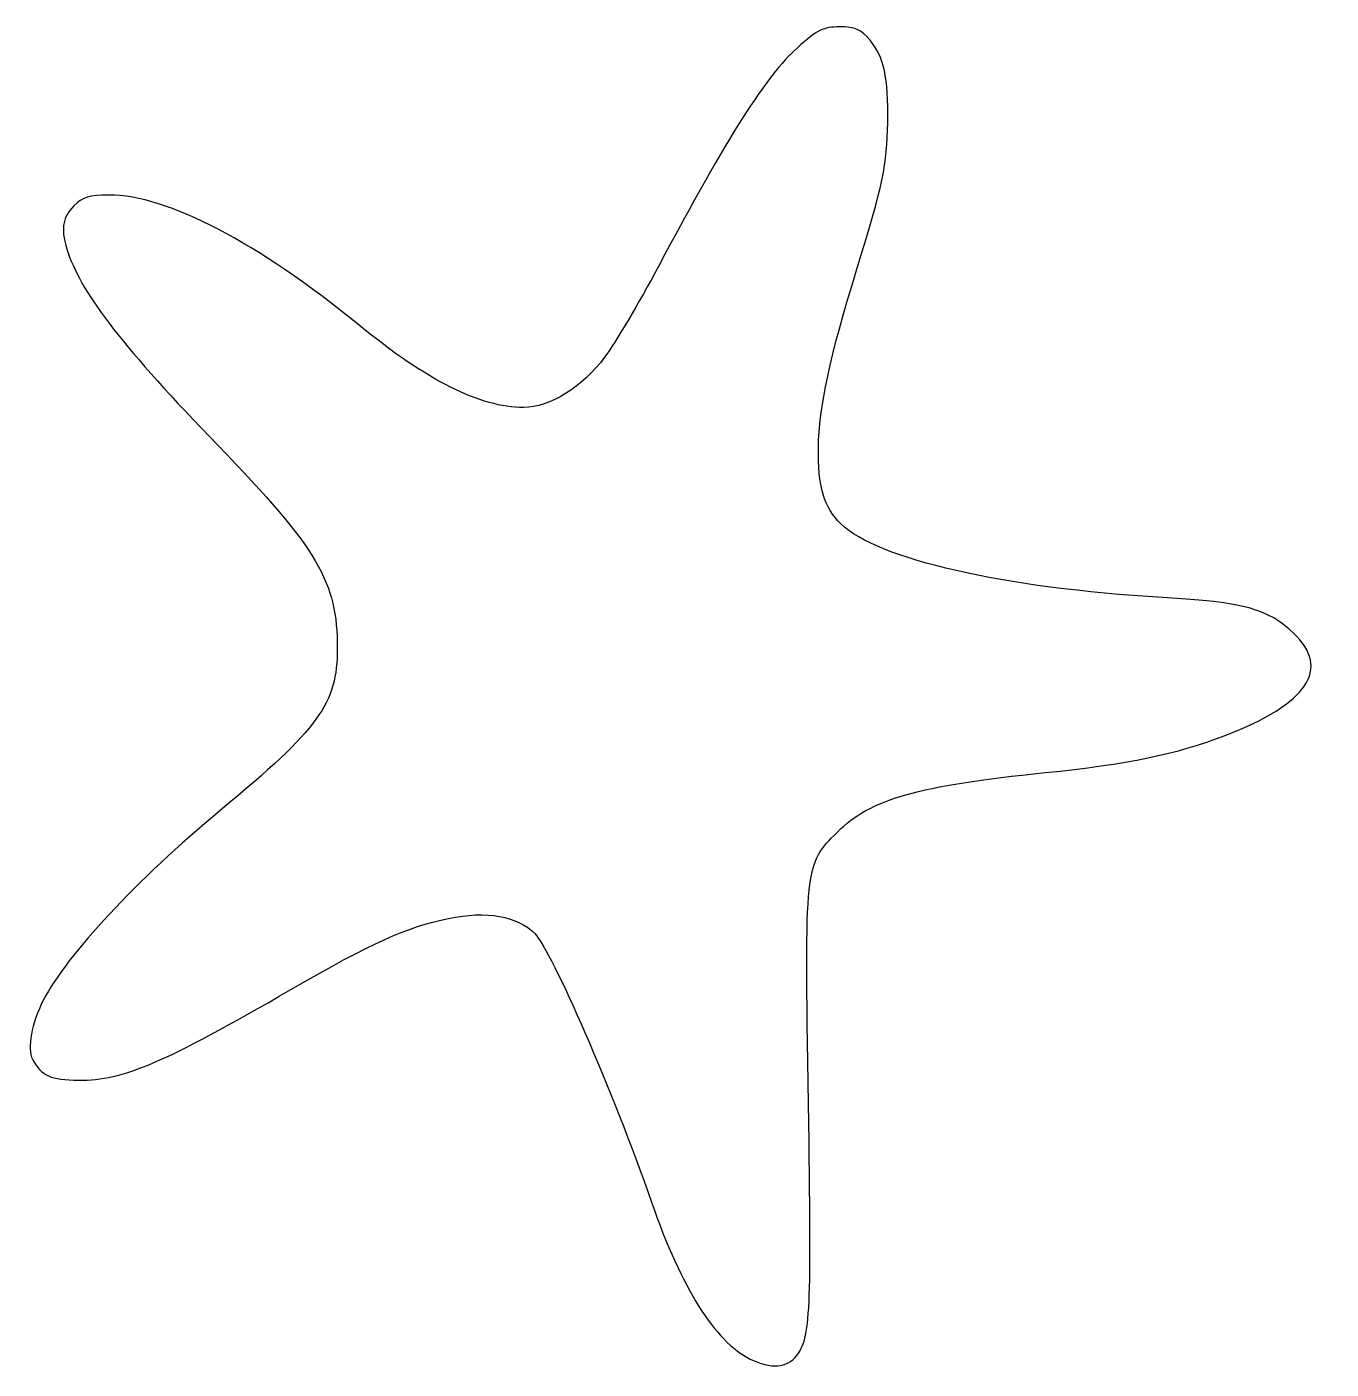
# Model space of a CAD drawing. Header units: centimetres. Extents: x -8.9 to 8.9, y -13 to 13.4.
# Drawn here: x -7.52 to -1.34, y -12.65 to -6.29 of the extents above; entities that cross this region are included whole.
import ezdxf

# ---------------------------------------------------------------- set-up
doc = ezdxf.new("R2010")
doc.units = ezdxf.units.CM
doc.header["$MEASUREMENT"] = 0
doc.layers.add('Layer 1', color=7, linetype='Continuous')

msp = doc.modelspace()

# ---------------------------------------------------------------- linework, layer by layer
at = {"layer": 'Layer 1'}
msp.add_open_spline([(-4.08894, -12.60639), (-4.25806, -12.52169), (-4.41319, -12.27534), (-4.55713, -11.8629), (-4.55713, -11.8629), (-4.73993, -11.33913), (-5.02818, -10.6764), (-5.11052, -10.59058), (-5.11052, -10.59058), (-5.18996, -10.50778), (-5.34006, -10.4813), (-5.51877, -10.51856), (-5.51877, -10.51856), (-5.72009, -10.56054), (-5.88359, -10.6343), (-6.26622, -10.85578), (-6.26622, -10.85578), (-6.86953, -11.205), (-7.06024, -11.28655), (-7.27101, -11.28545), (-7.27101, -11.28545), (-7.4048, -11.28476), (-7.44872, -11.26494), (-7.49056, -11.1864), (-7.49056, -11.1864), (-7.51779, -11.13529), (-7.49569, -11.01495), (-7.4389, -10.90503), (-7.4389, -10.90503), (-7.32844, -10.69124), (-6.99434, -10.33307), (-6.6018, -10.00764), (-6.6018, -10.00764), (-6.12974, -9.61627), (-6.04727, -9.50224), (-6.04645, -9.23972), (-6.04645, -9.23972), (-6.04547, -8.92458), (-6.1384, -8.76645), (-6.61171, -8.27785), (-6.61171, -8.27785), (-7.05344, -7.82185), (-7.25257, -7.56613), (-7.32173, -7.3661), (-7.32173, -7.3661), (-7.35887, -7.25867), (-7.35178, -7.19969), (-7.2949, -7.14281), (-7.2949, -7.14281), (-7.25263, -7.10054), (-7.22263, -7.09133), (-7.12719, -7.09133), (-7.12719, -7.09133), (-6.85355, -7.09133), (-6.41982, -7.31712), (-5.94342, -7.70757), (-5.94342, -7.70757), (-5.62223, -7.97081), (-5.36811, -8.09808), (-5.16367, -8.09808), (-5.16367, -8.09808), (-5.04035, -8.09808), (-4.884, -8.00117), (-4.77927, -7.85982), (-4.77927, -7.85982), (-4.72919, -7.79222), (-4.61452, -7.59874), (-4.52445, -7.42985), (-4.52445, -7.42985), (-4.19065, -6.80395), (-4.01527, -6.52806), (-3.86569, -6.39357), (-3.86569, -6.39357), (-3.77017, -6.30769), (-3.74312, -6.29431), (-3.66504, -6.29431), (-3.66504, -6.29431), (-3.59032, -6.29431), (-3.56559, -6.30524), (-3.52133, -6.35785), (-3.52133, -6.35785), (-3.45456, -6.4372), (-3.43454, -6.53054), (-3.43757, -6.74823), (-3.43757, -6.74823), (-3.44036, -6.94867), (-3.45968, -7.04009), (-3.5854, -7.44788), (-3.5854, -7.44788), (-3.71145, -7.85674), (-3.76344, -8.09815), (-3.76608, -8.28684), (-3.76608, -8.28684), (-3.76867, -8.47148), (-3.73867, -8.5737), (-3.65972, -8.64929), (-3.65972, -8.64929), (-3.48341, -8.81808), (-2.88782, -8.95431), (-2.13435, -8.99819), (-2.13435, -8.99819), (-1.7488, -9.02064), (-1.63524, -9.05155), (-1.51377, -9.16711), (-1.51377, -9.16711), (-1.33571, -9.3365), (-1.44565, -9.50058), (-1.83879, -9.65219), (-1.83879, -9.65219), (-2.06596, -9.7398), (-2.3051, -9.78914), (-2.69075, -9.82798), (-2.69075, -9.82798), (-3.29461, -9.8888), (-3.51939, -9.95303), (-3.67578, -10.10941), (-3.67578, -10.10941), (-3.83155, -10.26518), (-3.83082, -10.25827), (-3.81311, -11.39742), (-3.81311, -11.39742), (-3.79765, -12.3919), (-3.80295, -12.50403), (-3.86953, -12.59124), (-3.86953, -12.59124), (-3.9136, -12.64898), (-3.99298, -12.65446), (-4.08896, -12.60639), (-4.08896, -12.60639), (-4.08896, -12.60639), (-4.08894, -12.60639), (-4.08894, -12.60639)], degree=3, knots=[0, 0, 0, 0, 0.0294118, 0.0294118, 0.0294118, 0.0294118, 0.0588235, 0.0588235, 0.0588235, 0.0588235, 0.0882353, 0.0882353, 0.0882353, 0.0882353, 0.1176471, 0.1176471, 0.1176471, 0.1176471, 0.1470588, 0.1470588, 0.1470588, 0.1470588, 0.1764706, 0.1764706, 0.1764706, 0.1764706, 0.2058824, 0.2058824, 0.2058824, 0.2058824, 0.2352941, 0.2352941, 0.2352941, 0.2352941, 0.2647059, 0.2647059, 0.2647059, 0.2647059, 0.2941176, 0.2941176, 0.2941176, 0.2941176, 0.3235294, 0.3235294, 0.3235294, 0.3235294, 0.3529412, 0.3529412, 0.3529412, 0.3529412, 0.3823529, 0.3823529, 0.3823529, 0.3823529, 0.4117647, 0.4117647, 0.4117647, 0.4117647, 0.4411765, 0.4411765, 0.4411765, 0.4411765, 0.4705882, 0.4705882, 0.4705882, 0.4705882, 0.5, 0.5, 0.5, 0.5, 0.5294118, 0.5294118, 0.5294118, 0.5294118, 0.5588235, 0.5588235, 0.5588235, 0.5588235, 0.5882353, 0.5882353, 0.5882353, 0.5882353, 0.6176471, 0.6176471, 0.6176471, 0.6176471, 0.6470588, 0.6470588, 0.6470588, 0.6470588, 0.6764706, 0.6764706, 0.6764706, 0.6764706, 0.7058824, 0.7058824, 0.7058824, 0.7058824, 0.7352941, 0.7352941, 0.7352941, 0.7352941, 0.7647059, 0.7647059, 0.7647059, 0.7647059, 0.7941176, 0.7941176, 0.7941176, 0.7941176, 0.8235294, 0.8235294, 0.8235294, 0.8235294, 0.8529412, 0.8529412, 0.8529412, 0.8529412, 0.8823529, 0.8823529, 0.8823529, 0.8823529, 0.9117647, 0.9117647, 0.9117647, 0.9117647, 0.9411765, 0.9411765, 0.9411765, 0.9411765, 1, 1, 1, 1], dxfattribs=at)

doc.saveas('drawing.dxf')
